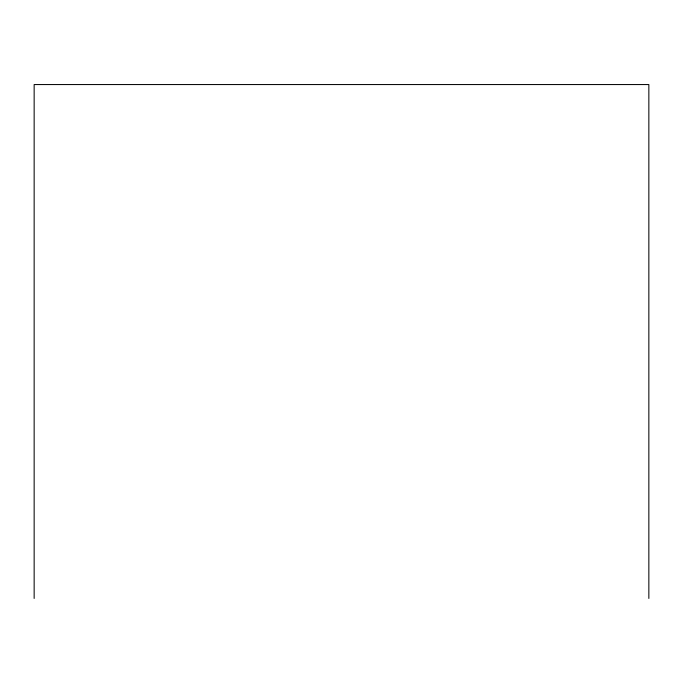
<?xml version="1.0" encoding="UTF-8"?>
<svg xmlns="http://www.w3.org/2000/svg" width="683" height="683" viewBox="0 0 683 683"><rect width="100%" height="100%" fill="white"/><g stroke="black" fill="none" stroke-linecap="round" stroke-linejoin="round"><path stroke-width="1.02" d="M648.85 598.445L648.85 84.555L34.15 84.555L34.15 598.445"/></g></svg>
